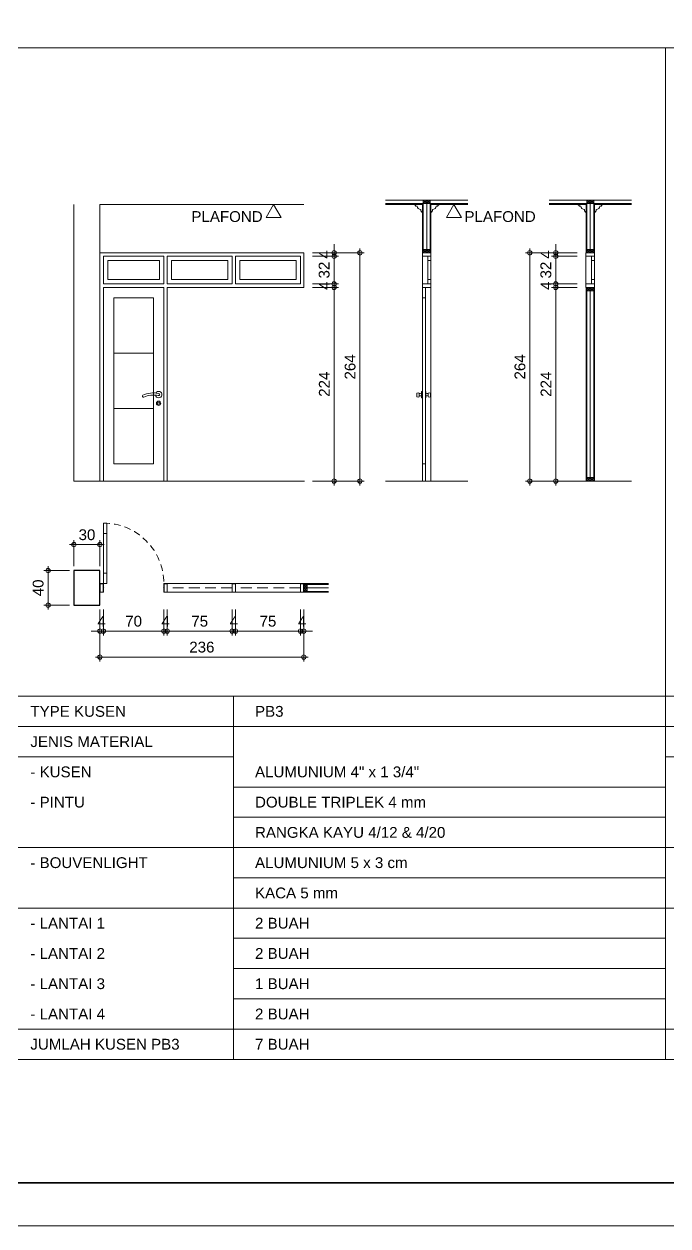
# Model space of a CAD drawing. Header units: millimetres. Extents: x -11 to 1625, y -267 to 180.
# Drawn here: x 1033.55 to 1048.45, y -157 to -129.2 of the extents above; entities that cross this region are included whole.
import ezdxf
from ezdxf.enums import TextEntityAlignment as Align

# ---------------------------------------------------------------- set-up
doc = ezdxf.new("R2010")
doc.units = ezdxf.units.MM
doc.linetypes.add('HIDDEN', pattern=[0.375, 0.25, -0.125])
for name, color, linetype, lineweight in [('ars', 11, 'Continuous', 5), ('GRS KOP', 1, 'Continuous', 35), ('KOLOM', 1, 'Continuous', 30), ('kop', 7, 'Continuous', 20), ('kus', 63, 'Continuous', 15), ('lan', 7, 'Continuous', 15), ('not', 7, 'Continuous', 20), ('PARTISI', 190, 'Continuous', 9), ('pla', 213, 'Continuous', 15), ('tem', 5, 'Continuous', 20), ('u', 6, 'Continuous', 20)]:
    doc.layers.add(name, color=color, linetype=linetype, lineweight=lineweight)
doc.styles.add('BARU', font='complex.shx')
doc.styles.add('S', font='SIMPLEX', dxfattribs={"width": 1.1})
doc.styles.get("Standard").update_dxf_attribs({"font": 'ARIALUNI.TTF'})
doc.dimstyles.new('SK 50', dxfattribs={"dimtxt": 0.25, "dimasz": 0.1, "dimexe": 0, "dimexo": 0, "dimgap": 0.1, "dimtad": 1, "dimdec": 0, "dimlfac": 50, "dimzin": 12, "dimdsep": 46, "dimtxsty": 'Standard', "dimblk": 'BULAT', "dimcen": 0.1, "dimclrd": 256, "dimclre": 256, "dimclrt": 256, "dimadec": 0, "dimazin": 3, "dimtfac": 1, "dimtdec": 0, "dimtofl": 0, "dimtmove": 0, "dimatfit": 3, "dimldrblk": 'BULAT', "dimfxl": 0, "dimtolj": 1, "dimtzin": 0, "dimlwd": -1, "dimlwe": -1, "dimarcsym": 0})

# ---------------------------------------------------------------- blocks, each defined once
blk = doc.blocks.new('kop')
at = {"layer": 'GRS KOP'}
blk.add_lwpolyline([(1, 54), (83, 54), (83, 1), (1, 1)], close=True, dxfattribs=at)
at = {"layer": 'kop', "color": 7}
blk.add_line((0, 0), (84, 0), dxfattribs=at)
at = {"layer": 'kop', "style": 'BARU', "flags": 4}
for p, height in [((73.8, 5.4), 0.35), ((80.303, 5.382), 0.25), ((73.8, 4.9), 0.35), ((80.303, 4.882), 0.25), ((73.8, 4.4), 0.35), ((80.303, 4.382), 0.25)]:
    blk.add_attdef('-', p, '', height=height, dxfattribs=at)
at = {"layer": 'kop', "flags": 4}
for tag, p in [('AR-00', (78.057, 2.648)), ('00', (81.238, 2.647))]:
    blk.add_attdef(tag, text='', height=0.35, dxfattribs=at).set_placement(p, align=Align.MIDDLE)
blk = doc.blocks.new('K1')
at = {"layer": 'KOLOM'}
blk.add_lwpolyline([(0.2, 0.15), (-0.2, 0.15), (-0.2, -0.15), (0.2, -0.15), (0.2, 0.15)], dxfattribs=at)
blk = doc.blocks.new('P 70')
at = {"linetype": 'HIDDEN', "ltscale": 0.3}
blk.add_lwpolyline([(-0.74, 0.1, -0.414214), (-0.04, 0.8, -1.303225)], format="xyb", dxfattribs=at)
for points in [[(-0.04, 0.8), (-0.08, 0.8), (-0.08, 0.68), (-0.04, 0.68)], [(-0.04, 0.68), (-0.08, 0.68), (-0.08, 0.22), (-0.04, 0.22)], [(-0.04, 0.1), (-0.08, 0.1), (-0.08, 0.22), (-0.04, 0.22)], [(-0.735, 0.06), (-0.74, 0.06), (-0.74, 0.061), (-0.74, 0.1), (-0.78, 0.1), (-0.78, 0), (-0.74, 0), (-0.74, 0.056), (-0.735, 0.058)], [(-0.742, 0.002), (-0.778, 0.002), (-0.778, 0.098), (-0.742, 0.098)], [(-0.045, 0.06), (-0.04, 0.06), (-0.04, 0.061), (-0.04, 0.1), (0, 0.1), (0, 0), (-0.04, 0), (-0.04, 0.056), (-0.045, 0.058)], [(-0.038, 0.002), (-0.002, 0.002), (-0.002, 0.098), (-0.038, 0.098)]]:
    blk.add_lwpolyline(points, close=True)
blk = doc.blocks.new('PEILA')
blk.add_lwpolyline([(-0.188, -0.325), (0.188, -0.325), (0, 0)], close=True)
at = {"style": 'S', "width": 1.1, "flags": 4}
blk.add_attdef('CAT', (0.265, -0.289), '', height=0.2, dxfattribs=at)
blk = doc.blocks.new('BULAT')
for p, q in [((-1, 0), (1, 0)), ((0, -1), (0, 1))]:
    blk.add_line(p, q)
blk.add_circle((0, 0), 0.5)
blk = doc.blocks.new('*D1986')
at = {"layer": 'Defpoints', "color": 0, "ltscale": 0.15}
for p in [(1040.225, -135.288), (1040.225, -139.768), (1040.725, -139.768)]:
    blk.add_point(p, dxfattribs=at)
at = {"layer": 'u', "ltscale": 0.15}
for p, q in [((1040.225, -135.288), (1040.725, -135.288)), ((1040.725, -135.388), (1040.725, -139.668)), ((1040.225, -139.768), (1040.725, -139.768))]:
    blk.add_line(p, q, dxfattribs=at)
at = {"layer": 'u', "ltscale": 0.15, "xscale": 0.1, "yscale": 0.1, "zscale": 0.1}
for p, rotation in [((1040.725, -135.288), 90), ((1040.725, -139.768), 270)]:
    blk.add_blockref('BULAT', p, dxfattribs=dict(at, rotation=rotation))
at = {"layer": 'u', "ltscale": 0.15, "insert": (1040.499, -137.528), "char_height": 0.25, "attachment_point": 5, "rotation": 90}
blk.add_mtext('\\A1;224', dxfattribs=at)
blk = doc.blocks.new('*D1987')
at = {"layer": 'Defpoints', "color": 0, "ltscale": 0.15}
for p in [(1040.225, -134.568), (1040.225, -135.208), (1040.725, -135.208)]:
    blk.add_point(p, dxfattribs=at)
at = {"layer": 'u', "ltscale": 0.15}
for p, q in [((1040.225, -134.568), (1040.725, -134.568)), ((1040.725, -134.668), (1040.725, -135.108)), ((1040.225, -135.208), (1040.725, -135.208))]:
    blk.add_line(p, q, dxfattribs=at)
at = {"layer": 'u', "ltscale": 0.15, "xscale": 0.1, "yscale": 0.1, "zscale": 0.1}
for p, rotation in [((1040.725, -134.568), 90), ((1040.725, -135.208), 270)]:
    blk.add_blockref('BULAT', p, dxfattribs=dict(at, rotation=rotation))
at = {"layer": 'u', "ltscale": 0.15, "insert": (1040.497, -134.888), "char_height": 0.25, "attachment_point": 5, "rotation": 90}
blk.add_mtext('\\A1;32', dxfattribs=at)
blk = doc.blocks.new('*D1988')
at = {"layer": 'Defpoints', "color": 0, "ltscale": 0.15}
for p in [(1040.225, -134.488), (1040.225, -134.568), (1040.725, -134.568)]:
    blk.add_point(p, dxfattribs=at)
at = {"layer": 'u', "ltscale": 0.15}
for p, q in [((1040.725, -134.388), (1040.725, -134.288)), ((1040.225, -134.488), (1040.725, -134.488)), ((1040.225, -134.568), (1040.725, -134.568)), ((1040.725, -134.668), (1040.725, -134.768))]:
    blk.add_line(p, q, dxfattribs=at)
at = {"layer": 'u', "ltscale": 0.15, "xscale": 0.1, "yscale": 0.1, "zscale": 0.1}
for p, rotation in [((1040.725, -134.488), 270), ((1040.725, -134.568), 90)]:
    blk.add_blockref('BULAT', p, dxfattribs=dict(at, rotation=rotation))
at = {"layer": 'u', "ltscale": 0.15, "insert": (1040.5, -134.528), "char_height": 0.25, "attachment_point": 5, "rotation": 90}
blk.add_mtext('\\A1;4', dxfattribs=at)
blk = doc.blocks.new('*D1989')
at = {"layer": 'Defpoints', "color": 0, "ltscale": 0.15}
for p in [(1040.825, -134.488), (1040.825, -139.768), (1041.325, -139.768)]:
    blk.add_point(p, dxfattribs=at)
at = {"layer": 'u', "ltscale": 0.15}
for p, q in [((1040.825, -134.488), (1041.325, -134.488)), ((1041.325, -134.588), (1041.325, -139.668)), ((1040.825, -139.768), (1041.325, -139.768))]:
    blk.add_line(p, q, dxfattribs=at)
at = {"layer": 'u', "ltscale": 0.15, "xscale": 0.1, "yscale": 0.1, "zscale": 0.1}
for p, rotation in [((1041.325, -134.488), 90), ((1041.325, -139.768), 270)]:
    blk.add_blockref('BULAT', p, dxfattribs=dict(at, rotation=rotation))
at = {"layer": 'u', "ltscale": 0.15, "insert": (1041.097, -137.128), "char_height": 0.25, "attachment_point": 5, "rotation": 90}
blk.add_mtext('\\A1;264', dxfattribs=at)
blk = doc.blocks.new('*D1990')
at = {"layer": 'Defpoints', "color": 0, "ltscale": 0.15}
for p in [(1040.225, -135.208), (1040.225, -135.288), (1040.725, -135.288)]:
    blk.add_point(p, dxfattribs=at)
at = {"layer": 'u', "ltscale": 0.15}
for p, q in [((1040.725, -135.108), (1040.725, -135.008)), ((1040.225, -135.208), (1040.725, -135.208)), ((1040.225, -135.288), (1040.725, -135.288)), ((1040.725, -135.388), (1040.725, -135.488))]:
    blk.add_line(p, q, dxfattribs=at)
at = {"layer": 'u', "ltscale": 0.15, "xscale": 0.1, "yscale": 0.1, "zscale": 0.1}
for p, rotation in [((1040.725, -135.208), 270), ((1040.725, -135.288), 90)]:
    blk.add_blockref('BULAT', p, dxfattribs=dict(at, rotation=rotation))
at = {"layer": 'u', "ltscale": 0.15, "insert": (1040.5, -135.248), "char_height": 0.25, "attachment_point": 5, "rotation": 90}
blk.add_mtext('\\A1;4', dxfattribs=at)
blk = doc.blocks.new('*D1991')
at = {"layer": 'Defpoints', "color": 0, "ltscale": 0.15}
for p in [(1046.356, -135.288), (1045.856, -139.768), (1046.356, -139.768)]:
    blk.add_point(p, dxfattribs=at)
at = {"layer": 'u', "ltscale": 0.15}
for p, q in [((1046.356, -135.288), (1045.856, -135.288)), ((1045.856, -135.388), (1045.856, -139.668)), ((1046.356, -139.768), (1045.856, -139.768))]:
    blk.add_line(p, q, dxfattribs=at)
at = {"layer": 'u', "ltscale": 0.15, "xscale": 0.1, "yscale": 0.1, "zscale": 0.1}
for p, rotation in [((1045.856, -135.288), 90), ((1045.856, -139.768), 270)]:
    blk.add_blockref('BULAT', p, dxfattribs=dict(at, rotation=rotation))
at = {"layer": 'u', "ltscale": 0.15, "insert": (1045.631, -137.528), "char_height": 0.25, "attachment_point": 5, "rotation": 90}
blk.add_mtext('\\A1;224', dxfattribs=at)
blk = doc.blocks.new('*D1992')
at = {"layer": 'Defpoints', "color": 0, "ltscale": 0.15}
for p in [(1046.356, -134.568), (1045.856, -135.208), (1046.356, -135.208)]:
    blk.add_point(p, dxfattribs=at)
at = {"layer": 'u', "ltscale": 0.15}
for p, q in [((1046.356, -134.568), (1045.856, -134.568)), ((1045.856, -134.668), (1045.856, -135.108)), ((1046.356, -135.208), (1045.856, -135.208))]:
    blk.add_line(p, q, dxfattribs=at)
at = {"layer": 'u', "ltscale": 0.15, "xscale": 0.1, "yscale": 0.1, "zscale": 0.1}
for p, rotation in [((1045.856, -134.568), 90), ((1045.856, -135.208), 270)]:
    blk.add_blockref('BULAT', p, dxfattribs=dict(at, rotation=rotation))
at = {"layer": 'u', "ltscale": 0.15, "insert": (1045.629, -134.888), "char_height": 0.25, "attachment_point": 5, "rotation": 90}
blk.add_mtext('\\A1;32', dxfattribs=at)
blk = doc.blocks.new('*D1993')
at = {"layer": 'Defpoints', "color": 0, "ltscale": 0.15}
for p in [(1045.856, -134.568), (1046.356, -134.488), (1046.356, -134.568)]:
    blk.add_point(p, dxfattribs=at)
at = {"layer": 'u', "ltscale": 0.15}
for p, q in [((1045.856, -134.388), (1045.856, -134.288)), ((1046.356, -134.488), (1045.856, -134.488)), ((1046.356, -134.568), (1045.856, -134.568)), ((1045.856, -134.668), (1045.856, -134.768))]:
    blk.add_line(p, q, dxfattribs=at)
at = {"layer": 'u', "ltscale": 0.15, "xscale": 0.1, "yscale": 0.1, "zscale": 0.1}
for p, rotation in [((1045.856, -134.488), 270), ((1045.856, -134.568), 90)]:
    blk.add_blockref('BULAT', p, dxfattribs=dict(at, rotation=rotation))
at = {"layer": 'u', "ltscale": 0.15, "insert": (1045.631, -134.528), "char_height": 0.25, "attachment_point": 5, "rotation": 90}
blk.add_mtext('\\A1;4', dxfattribs=at)
blk = doc.blocks.new('*D1994')
at = {"layer": 'Defpoints', "color": 0, "ltscale": 0.15}
for p in [(1045.756, -134.488), (1045.256, -139.768), (1045.756, -139.768)]:
    blk.add_point(p, dxfattribs=at)
at = {"layer": 'u', "ltscale": 0.15}
for p, q in [((1045.756, -134.488), (1045.256, -134.488)), ((1045.256, -134.588), (1045.256, -139.668)), ((1045.756, -139.768), (1045.256, -139.768))]:
    blk.add_line(p, q, dxfattribs=at)
at = {"layer": 'u', "ltscale": 0.15, "xscale": 0.1, "yscale": 0.1, "zscale": 0.1}
for p, rotation in [((1045.256, -134.488), 90), ((1045.256, -139.768), 270)]:
    blk.add_blockref('BULAT', p, dxfattribs=dict(at, rotation=rotation))
at = {"layer": 'u', "ltscale": 0.15, "insert": (1045.029, -137.128), "char_height": 0.25, "attachment_point": 5, "rotation": 90}
blk.add_mtext('\\A1;264', dxfattribs=at)
blk = doc.blocks.new('*D1995')
at = {"layer": 'Defpoints', "color": 0, "ltscale": 0.15}
for p in [(1045.856, -135.288), (1046.356, -135.208), (1046.356, -135.288)]:
    blk.add_point(p, dxfattribs=at)
at = {"layer": 'u', "ltscale": 0.15}
for p, q in [((1045.856, -135.108), (1045.856, -135.008)), ((1046.356, -135.208), (1045.856, -135.208)), ((1046.356, -135.288), (1045.856, -135.288)), ((1045.856, -135.388), (1045.856, -135.488))]:
    blk.add_line(p, q, dxfattribs=at)
at = {"layer": 'u', "ltscale": 0.15, "xscale": 0.1, "yscale": 0.1, "zscale": 0.1}
for p, rotation in [((1045.856, -135.208), 270), ((1045.856, -135.288), 90)]:
    blk.add_blockref('BULAT', p, dxfattribs=dict(at, rotation=rotation))
at = {"layer": 'u', "ltscale": 0.15, "insert": (1045.631, -135.248), "char_height": 0.25, "attachment_point": 5, "rotation": 90}
blk.add_mtext('\\A1;4', dxfattribs=at)
blk = doc.blocks.new('*D2019')
at = {"layer": 'Defpoints', "color": 0, "ltscale": 0.15}
for p in [(1034.105, -141.839), (1034.605, -141.839), (1034.605, -142.639)]:
    blk.add_point(p, dxfattribs=at)
at = {"layer": 'u', "ltscale": 0.15}
for p, q in [((1034.605, -141.839), (1034.105, -141.839)), ((1034.105, -142.539), (1034.105, -141.939)), ((1034.605, -142.639), (1034.105, -142.639))]:
    blk.add_line(p, q, dxfattribs=at)
at = {"layer": 'u', "ltscale": 0.15, "xscale": 0.1, "yscale": 0.1, "zscale": 0.1}
for p, rotation in [((1034.105, -141.839), 90), ((1034.105, -142.639), 270)]:
    blk.add_blockref('BULAT', p, dxfattribs=dict(at, rotation=rotation))
at = {"layer": 'u', "ltscale": 0.15, "insert": (1033.877, -142.239), "char_height": 0.25, "attachment_point": 5, "rotation": 90}
blk.add_mtext('\\A1;40', dxfattribs=at)
blk = doc.blocks.new('*D2020')
at = {"layer": 'Defpoints', "color": 0, "ltscale": 0.15}
for p in [(1034.705, -141.239), (1034.705, -141.739), (1035.305, -141.739)]:
    blk.add_point(p, dxfattribs=at)
at = {"layer": 'u', "ltscale": 0.15}
for p, q in [((1034.705, -141.739), (1034.705, -141.239)), ((1035.205, -141.239), (1034.805, -141.239)), ((1035.305, -141.739), (1035.305, -141.239))]:
    blk.add_line(p, q, dxfattribs=at)
at = {"layer": 'u', "ltscale": 0.15, "xscale": 0.1, "yscale": 0.1, "zscale": 0.1, "rotation": 180}
blk.add_blockref('BULAT', (1034.705, -141.239), dxfattribs=at)
at = {"layer": 'u', "ltscale": 0.15, "xscale": 0.1, "yscale": 0.1, "zscale": 0.1}
blk.add_blockref('BULAT', (1035.305, -141.239), dxfattribs=at)
at = {"layer": 'u', "ltscale": 0.15, "insert": (1035.005, -141.011), "char_height": 0.25, "attachment_point": 5}
blk.add_mtext('\\A1;30', dxfattribs=at)
blk = doc.blocks.new('*D2021')
at = {"layer": 'Defpoints', "color": 0, "ltscale": 0.15}
for p in [(1035.385, -142.739), (1036.785, -142.739), (1036.785, -143.239)]:
    blk.add_point(p, dxfattribs=at)
at = {"layer": 'u', "ltscale": 0.15}
for p, q in [((1035.385, -142.739), (1035.385, -143.239)), ((1036.785, -142.739), (1036.785, -143.239)), ((1035.485, -143.239), (1036.685, -143.239))]:
    blk.add_line(p, q, dxfattribs=at)
at = {"layer": 'u', "ltscale": 0.15, "xscale": 0.1, "yscale": 0.1, "zscale": 0.1, "rotation": 180}
blk.add_blockref('BULAT', (1035.385, -143.239), dxfattribs=at)
at = {"layer": 'u', "ltscale": 0.15, "xscale": 0.1, "yscale": 0.1, "zscale": 0.1}
blk.add_blockref('BULAT', (1036.785, -143.239), dxfattribs=at)
at = {"layer": 'u', "ltscale": 0.15, "insert": (1036.085, -143.011), "char_height": 0.25, "attachment_point": 5}
blk.add_mtext('\\A1;70', dxfattribs=at)
blk = doc.blocks.new('*D2022')
at = {"layer": 'Defpoints', "color": 0, "ltscale": 0.15}
for p in [(1035.305, -142.739), (1035.385, -142.739), (1035.385, -143.239)]:
    blk.add_point(p, dxfattribs=at)
at = {"layer": 'u', "ltscale": 0.15}
for p, q in [((1035.305, -142.739), (1035.305, -143.239)), ((1035.385, -142.739), (1035.385, -143.239)), ((1035.205, -143.239), (1035.105, -143.239)), ((1035.485, -143.239), (1035.585, -143.239))]:
    blk.add_line(p, q, dxfattribs=at)
at = {"layer": 'u', "ltscale": 0.15, "xscale": 0.1, "yscale": 0.1, "zscale": 0.1}
blk.add_blockref('BULAT', (1035.305, -143.239), dxfattribs=at)
at = {"layer": 'u', "ltscale": 0.15, "xscale": 0.1, "yscale": 0.1, "zscale": 0.1, "rotation": 180}
blk.add_blockref('BULAT', (1035.385, -143.239), dxfattribs=at)
at = {"layer": 'u', "ltscale": 0.15, "insert": (1035.345, -143.014), "char_height": 0.25, "attachment_point": 5}
blk.add_mtext('\\A1;4', dxfattribs=at)
blk = doc.blocks.new('*D2023')
at = {"layer": 'Defpoints', "color": 0, "ltscale": 0.15}
for p in [(1036.785, -142.739), (1036.865, -142.739), (1036.865, -143.239)]:
    blk.add_point(p, dxfattribs=at)
at = {"layer": 'u', "ltscale": 0.15}
for p, q in [((1036.785, -142.739), (1036.785, -143.239)), ((1036.865, -142.739), (1036.865, -143.239)), ((1036.685, -143.239), (1036.585, -143.239)), ((1036.965, -143.239), (1037.065, -143.239))]:
    blk.add_line(p, q, dxfattribs=at)
at = {"layer": 'u', "ltscale": 0.15, "xscale": 0.1, "yscale": 0.1, "zscale": 0.1}
blk.add_blockref('BULAT', (1036.785, -143.239), dxfattribs=at)
at = {"layer": 'u', "ltscale": 0.15, "xscale": 0.1, "yscale": 0.1, "zscale": 0.1, "rotation": 180}
blk.add_blockref('BULAT', (1036.865, -143.239), dxfattribs=at)
at = {"layer": 'u', "ltscale": 0.15, "insert": (1036.825, -143.014), "char_height": 0.25, "attachment_point": 5}
blk.add_mtext('\\A1;4', dxfattribs=at)
blk = doc.blocks.new('*D2024')
at = {"layer": 'Defpoints', "color": 0, "ltscale": 0.15}
for p in [(1036.865, -142.739), (1038.365, -142.739), (1038.365, -143.239)]:
    blk.add_point(p, dxfattribs=at)
at = {"layer": 'u', "ltscale": 0.15}
for p, q in [((1036.865, -142.739), (1036.865, -143.239)), ((1038.365, -142.739), (1038.365, -143.239)), ((1036.965, -143.239), (1038.265, -143.239))]:
    blk.add_line(p, q, dxfattribs=at)
at = {"layer": 'u', "ltscale": 0.15, "xscale": 0.1, "yscale": 0.1, "zscale": 0.1, "rotation": 180}
blk.add_blockref('BULAT', (1036.865, -143.239), dxfattribs=at)
at = {"layer": 'u', "ltscale": 0.15, "xscale": 0.1, "yscale": 0.1, "zscale": 0.1}
blk.add_blockref('BULAT', (1038.365, -143.239), dxfattribs=at)
at = {"layer": 'u', "ltscale": 0.15, "insert": (1037.615, -143.012), "char_height": 0.25, "attachment_point": 5}
blk.add_mtext('\\A1;75', dxfattribs=at)
blk = doc.blocks.new('*D2025')
at = {"layer": 'Defpoints', "color": 0, "ltscale": 0.15}
for p in [(1038.365, -142.739), (1038.445, -142.739), (1038.445, -143.239)]:
    blk.add_point(p, dxfattribs=at)
at = {"layer": 'u', "ltscale": 0.15}
for p, q in [((1038.365, -142.739), (1038.365, -143.239)), ((1038.445, -142.739), (1038.445, -143.239)), ((1038.265, -143.239), (1038.165, -143.239)), ((1038.545, -143.239), (1038.645, -143.239))]:
    blk.add_line(p, q, dxfattribs=at)
at = {"layer": 'u', "ltscale": 0.15, "xscale": 0.1, "yscale": 0.1, "zscale": 0.1}
blk.add_blockref('BULAT', (1038.365, -143.239), dxfattribs=at)
at = {"layer": 'u', "ltscale": 0.15, "xscale": 0.1, "yscale": 0.1, "zscale": 0.1, "rotation": 180}
blk.add_blockref('BULAT', (1038.445, -143.239), dxfattribs=at)
at = {"layer": 'u', "ltscale": 0.15, "insert": (1038.405, -143.014), "char_height": 0.25, "attachment_point": 5}
blk.add_mtext('\\A1;4', dxfattribs=at)
blk = doc.blocks.new('*D2026')
at = {"layer": 'Defpoints', "color": 0, "ltscale": 0.15}
for p in [(1038.445, -142.739), (1039.945, -142.739), (1039.945, -143.239)]:
    blk.add_point(p, dxfattribs=at)
at = {"layer": 'u', "ltscale": 0.15}
for p, q in [((1038.445, -142.739), (1038.445, -143.239)), ((1039.945, -142.739), (1039.945, -143.239)), ((1038.545, -143.239), (1039.845, -143.239))]:
    blk.add_line(p, q, dxfattribs=at)
at = {"layer": 'u', "ltscale": 0.15, "xscale": 0.1, "yscale": 0.1, "zscale": 0.1, "rotation": 180}
blk.add_blockref('BULAT', (1038.445, -143.239), dxfattribs=at)
at = {"layer": 'u', "ltscale": 0.15, "xscale": 0.1, "yscale": 0.1, "zscale": 0.1}
blk.add_blockref('BULAT', (1039.945, -143.239), dxfattribs=at)
at = {"layer": 'u', "ltscale": 0.15, "insert": (1039.195, -143.012), "char_height": 0.25, "attachment_point": 5}
blk.add_mtext('\\A1;75', dxfattribs=at)
blk = doc.blocks.new('*D2027')
at = {"layer": 'Defpoints', "color": 0, "ltscale": 0.15}
for p in [(1035.305, -143.339), (1040.025, -143.339), (1040.025, -143.839)]:
    blk.add_point(p, dxfattribs=at)
at = {"layer": 'u', "ltscale": 0.15}
for p, q in [((1035.305, -143.339), (1035.305, -143.839)), ((1040.025, -143.339), (1040.025, -143.839)), ((1035.405, -143.839), (1039.925, -143.839))]:
    blk.add_line(p, q, dxfattribs=at)
at = {"layer": 'u', "ltscale": 0.15, "xscale": 0.1, "yscale": 0.1, "zscale": 0.1, "rotation": 180}
blk.add_blockref('BULAT', (1035.305, -143.839), dxfattribs=at)
at = {"layer": 'u', "ltscale": 0.15, "xscale": 0.1, "yscale": 0.1, "zscale": 0.1}
blk.add_blockref('BULAT', (1040.025, -143.839), dxfattribs=at)
at = {"layer": 'u', "ltscale": 0.15, "insert": (1037.665, -143.611), "char_height": 0.25, "attachment_point": 5}
blk.add_mtext('\\A1;236', dxfattribs=at)
blk = doc.blocks.new('*D2028')
at = {"layer": 'Defpoints', "color": 0, "ltscale": 0.15}
for p in [(1039.945, -142.739), (1040.025, -142.739), (1040.025, -143.239)]:
    blk.add_point(p, dxfattribs=at)
at = {"layer": 'u', "ltscale": 0.15}
for p, q in [((1039.945, -142.739), (1039.945, -143.239)), ((1040.025, -142.739), (1040.025, -143.239)), ((1039.845, -143.239), (1039.745, -143.239)), ((1040.125, -143.239), (1040.225, -143.239))]:
    blk.add_line(p, q, dxfattribs=at)
at = {"layer": 'u', "ltscale": 0.15, "xscale": 0.1, "yscale": 0.1, "zscale": 0.1}
blk.add_blockref('BULAT', (1039.945, -143.239), dxfattribs=at)
at = {"layer": 'u', "ltscale": 0.15, "xscale": 0.1, "yscale": 0.1, "zscale": 0.1, "rotation": 180}
blk.add_blockref('BULAT', (1040.025, -143.239), dxfattribs=at)
at = {"layer": 'u', "ltscale": 0.15, "insert": (1039.985, -143.014), "char_height": 0.25, "attachment_point": 5}
blk.add_mtext('\\A1;4', dxfattribs=at)

msp = doc.modelspace()

# ---------------------------------------------------------------- linework, layer by layer
at = {"layer": 'ars'}
for p, q in [((1041.9153493, -133.3678056), (1042.7709471, -133.3678056)), ((1042.7709471, -134.4878056), (1042.7709471, -133.3678056)), ((1042.7889471, -133.3478056), (1042.8689471, -133.2678056)), ((1042.7889471, -133.2678056), (1042.8689471, -133.3478056)), ((1042.8689471, -133.2678056), (1042.9489471, -133.3478056)), ((1042.8689471, -133.3478056), (1042.9489471, -133.2678056)), ((1042.9669471, -134.4878056), (1042.9669471, -133.3678056)), ((1043.8225449, -133.3678056), (1042.9669471, -133.3678056)), ((1045.7028997, -133.3678056), (1046.5584976, -133.3678056)), ((1046.5584976, -134.4878056), (1046.5584976, -133.3678056)), ((1046.5764976, -133.3478056), (1046.6564976, -133.2678056)), ((1046.5764976, -133.2678056), (1046.6564976, -133.3478056)), ((1046.6564976, -133.2678056), (1046.7364976, -133.3478056)), ((1046.6564976, -133.3478056), (1046.7364976, -133.2678056)), ((1046.7544976, -134.4878056), (1046.7544976, -133.3678056)), ((1047.6100954, -133.3678056), (1046.7544976, -133.3678056)), ((1042.7889471, -134.4878056), (1042.8689471, -134.4078056)), ((1042.7889471, -134.4078056), (1042.8689471, -134.4878056)), ((1042.8689471, -134.4078056), (1042.9489471, -134.4878056)), ((1042.8689471, -134.4878056), (1042.9489471, -134.4078056)), ((1046.5764976, -134.4878056), (1046.6564976, -134.4078056)), ((1046.5764976, -134.4078056), (1046.6564976, -134.4878056)), ((1046.6564976, -134.4078056), (1046.7364976, -134.4878056)), ((1046.6564976, -134.4878056), (1046.7364976, -134.4078056)), ((1046.5584976, -139.7678056), (1046.5584976, -135.2878056)), ((1046.5764976, -135.3678056), (1046.6564976, -135.2878056)), ((1046.5764976, -135.2878056), (1046.6564976, -135.3678056)), ((1046.6564976, -135.2878056), (1046.7364976, -135.3678056)), ((1046.6564976, -135.3678056), (1046.7364976, -135.2878056)), ((1046.7544976, -139.7678056), (1046.7544976, -135.2878056)), ((1046.5764976, -139.6878056), (1046.6564976, -139.7678056)), ((1046.5764976, -139.7678056), (1046.6564976, -139.6878056)), ((1046.6564976, -139.7678056), (1046.7364976, -139.6878056)), ((1046.6564976, -139.6878056), (1046.7364976, -139.7678056)), ((1040.5948954, -142.1412283), (1040.0248954, -142.1412283)), ((1040.0248954, -142.1592283), (1040.1048954, -142.2392283)), ((1040.1048954, -142.1592283), (1040.0248954, -142.2392283)), ((1040.1048954, -142.2392283), (1040.0248954, -142.3192283)), ((1040.0248954, -142.2392283), (1040.1048954, -142.3192283)), ((1040.5948954, -142.3372283), (1040.0248954, -142.3372283))]:
    msp.add_line(p, q, dxfattribs=at)
for points in [[(1042.6433305, -137.7382794), (1042.6433305, -137.821843)], [(1042.6933305, -137.7382794), (1042.6933305, -137.821843)], [(1042.7002195, -137.7443331), (1042.6933305, -137.7443331)], [(1042.7002195, -137.791278), (1042.6933305, -137.791278)], [(1042.8976747, -137.7443331), (1042.9045637, -137.7443331)], [(1042.8976747, -137.791278), (1042.9045637, -137.791278)], [(1042.9045637, -137.7382794), (1042.9045637, -137.821843)], [(1042.9545637, -137.7382794), (1042.9545637, -137.821843)]]:
    msp.add_lwpolyline(points, dxfattribs=at)
for points in [[(1042.7589471, -137.6928056), (1042.7474435, -137.6928056), (1042.7474435, -137.8428056), (1042.7589471, -137.8428056)], [(1042.8389471, -137.6928056), (1042.8504507, -137.6928056), (1042.8504507, -137.8428056), (1042.8389471, -137.8428056)]]:
    msp.add_lwpolyline(points, close=True, dxfattribs=at)
for radius in [0.05, 0.025]:
    msp.add_circle((1036.6648954, -137.9678056), radius, dxfattribs=at)
for centre, radius, start, end in [((1036.3169784, -137.8029165), 0.0266789, 136.51723334, 275.64752154), ((1036.5398954, -138.2794872), 0.5510465, 76.88883355, 116.08237744), ((1036.5431632, -138.2906738), 0.5125345, 77.52780495, 115.86066295), ((1036.6648954, -137.7678056), 0.075, 189.64596199, 151.17059199), ((1036.6648954, -137.7678056), 0.025, 243.78816417, 90), ((1042.6683305, -137.7682638), 0.0390393, 50.17975461, 129.82024539), ((1042.6683305, -137.7918586), 0.0390393, 230.17975461, 309.82024539), ((1042.6978033, -137.5950464), 0.1493062, 269.07273269, 289.4189203), ((1042.6978033, -137.9405647), 0.1493062, 70.5810797, 90.92726731), ((1042.9000909, -137.5950464), 0.1493062, 250.5810797, 270.92726731), ((1042.9000909, -137.9405647), 0.1493062, 89.07273269, 109.4189203), ((1042.9295637, -137.7682638), 0.0390393, 50.17975461, 129.82024539), ((1042.9295637, -137.7918586), 0.0390393, 230.17975461, 309.82024539)]:
    msp.add_arc(centre, radius, start, end, dxfattribs=at)
at = {"layer": 'kus'}
for p, q in [((1040.0248954, -134.4878056), (1035.3048954, -134.4878056)), ((1036.8648954, -135.2078056), (1036.8648954, -134.5678056)), ((1038.3648954, -134.5678056), (1036.8648954, -134.5678056)), ((1038.3648954, -135.2078056), (1038.3648954, -134.5678056)), ((1038.4448954, -135.2078056), (1038.4448954, -134.5678056)), ((1039.9448954, -134.5678056), (1038.4448954, -134.5678056)), ((1039.9448954, -135.2078056), (1039.9448954, -134.5678056)), ((1040.0248954, -135.2878056), (1040.0248954, -134.4878056)), ((1042.9689471, -134.4878056), (1042.7689471, -134.4878056)), ((1042.7689471, -134.4878056), (1042.7689471, -139.7678056)), ((1042.9689471, -134.5678056), (1042.7689471, -134.5678056)), ((1042.8989471, -134.5678056), (1042.8989471, -135.2078056)), ((1042.9689471, -134.4878056), (1042.9689471, -139.7678056)), ((1046.7564976, -134.4878056), (1046.5564976, -134.4878056)), ((1046.5564976, -134.4878056), (1046.5564976, -135.2878056)), ((1046.7564976, -134.5678056), (1046.5564976, -134.5678056)), ((1046.6864976, -134.5678056), (1046.6864976, -135.2078056)), ((1046.7564976, -134.4878056), (1046.7564976, -135.2878056)), ((1042.8989471, -134.6678056), (1042.9689471, -134.6678056)), ((1046.6864976, -134.6678056), (1046.7564976, -134.6678056)), ((1042.8989471, -135.1078056), (1042.9689471, -135.1078056)), ((1046.6864976, -135.1078056), (1046.7564976, -135.1078056)), ((1035.3848954, -139.7678056), (1035.3848954, -135.2878056)), ((1036.7848954, -135.2878056), (1035.3848954, -135.2878056)), ((1036.7848954, -139.7678056), (1036.7848954, -135.2878056)), ((1038.3648954, -135.2078056), (1036.8648954, -135.2078056)), ((1036.8648954, -139.7678056), (1036.8648954, -135.2878056)), ((1040.0248954, -135.2878056), (1036.8648954, -135.2878056)), ((1039.9448954, -135.2078056), (1038.4448954, -135.2078056)), ((1042.9689471, -135.2078056), (1042.7689471, -135.2078056)), ((1042.9689471, -135.2878056), (1042.7689471, -135.2878056)), ((1042.8389471, -135.2878056), (1042.8389471, -139.7678056)), ((1046.7564976, -135.2078056), (1046.5564976, -135.2078056)), ((1046.7564976, -135.2878056), (1046.5564976, -135.2878056)), ((1035.6248954, -139.3678056), (1035.6248954, -135.5278056)), ((1036.5448954, -135.5278056), (1035.6248954, -135.5278056)), ((1036.5448954, -139.3678056), (1036.5448954, -135.5278056)), ((1042.7689471, -135.5278056), (1042.8389471, -135.5278056)), ((1036.5448954, -136.8078056), (1035.6248954, -136.8078056)), ((1035.6248954, -138.0878056), (1036.5448954, -138.0878056)), ((1035.6248954, -139.3678056), (1036.5448954, -139.3678056)), ((1042.8389471, -139.3678056), (1042.7689471, -139.3678056)), ((1038.3648954, -142.1392283), (1036.8648954, -142.1392283)), ((1038.3648954, -142.3392284), (1036.8648954, -142.3392284)), ((1039.9448954, -142.1392283), (1038.4448954, -142.1392283)), ((1039.9448954, -142.3392284), (1038.4448954, -142.3392284))]:
    msp.add_line(p, q, dxfattribs=at)
at = {"layer": 'kus', "linetype": 'HIDDEN'}
for p, q in [((1038.3648954, -142.2392283), (1036.8648954, -142.2392283)), ((1039.9448954, -142.2392283), (1038.4448954, -142.2392283))]:
    msp.add_line(p, q, dxfattribs=at)
at = {"layer": 'kus'}
for points in [[(1036.7848954, -134.5678056), (1036.7848954, -135.2078056), (1035.3848954, -135.2078056), (1035.3848954, -134.5678056)], [(1036.6848954, -134.6678056), (1036.6848954, -135.1078056), (1035.4848954, -135.1078056), (1035.4848954, -134.6678056)], [(1038.2648954, -134.6678056), (1038.2648954, -135.1078056), (1036.9648954, -135.1078056), (1036.9648954, -134.6678056)], [(1039.8448954, -134.6678056), (1039.8448954, -135.1078056), (1038.5448954, -135.1078056), (1038.5448954, -134.6678056)], [(1038.3648954, -142.3392284), (1038.4448954, -142.3392284), (1038.4448954, -142.1392283), (1038.3648954, -142.1392283)], [(1038.3688954, -142.3352283), (1038.4408954, -142.3352283), (1038.4408954, -142.1432283), (1038.3688954, -142.1432283)], [(1039.9448954, -142.3392284), (1040.0248954, -142.3392284), (1040.0248954, -142.1392283), (1039.9448954, -142.1392283)], [(1039.9488954, -142.3352283), (1040.0208954, -142.3352283), (1040.0208954, -142.1432283), (1039.9488954, -142.1432283)]]:
    msp.add_lwpolyline(points, close=True, dxfattribs=at)
at = {"layer": 'lan'}
for p, q in [((1063.3957723, -129.7457819), (998.3957723, -129.7457819)), ((1048.3957723, -153.1457819), (1048.3957723, -129.7457819)), ((1035.3048954, -133.3678056), (1040.0248954, -133.3678056)), ((1034.7048954, -139.7678056), (1040.0416178, -139.7678056)), ((1041.9153493, -139.7678056), (1043.8225449, -139.7678056)), ((1045.7028997, -139.7678056), (1047.6100954, -139.7678056)), ((1063.3957723, -144.7457819), (998.3957723, -144.7457819)), ((1038.3957723, -153.1457819), (1038.3957723, -144.7457819)), ((1048.3957723, -145.4457819), (1033.3957723, -145.4457819)), ((1063.3957723, -145.4457819), (1048.3957723, -145.4457819)), ((1038.3957723, -146.1457819), (1033.3957723, -146.1457819)), ((1053.3957723, -146.1457819), (1048.3957723, -146.1457819)), ((1048.3957723, -146.8457819), (1038.3957723, -146.8457819)), ((1048.3957723, -147.5457819), (1038.3957723, -147.5457819)), ((1048.3957723, -148.2457819), (1033.3957723, -148.2457819)), ((1063.3957723, -148.2457819), (1048.3957723, -148.2457819)), ((1048.3957723, -148.9457819), (1038.3957723, -148.9457819)), ((1048.3957723, -149.6457819), (1033.3957723, -149.6457819)), ((1063.3957723, -149.6457819), (1048.3957723, -149.6457819)), ((1048.3957723, -150.3457819), (1038.3957723, -150.3457819)), ((1048.3957723, -151.0457819), (1038.3957723, -151.0457819)), ((1048.3957723, -151.7457819), (1038.3957723, -151.7457819)), ((1048.3957723, -152.4457819), (1033.3957723, -152.4457819)), ((1063.3957723, -152.4457819), (1048.3957723, -152.4457819)), ((1063.3957723, -153.1457819), (998.3957723, -153.1457819))]:
    msp.add_line(p, q, dxfattribs=at)
for points in [[(1042.6109471, -133.4078056), (1042.6109471, -133.3878056), (1042.5909471, -133.3878056), (1042.5909471, -133.3678056), (1042.7709471, -133.3678056), (1042.7709471, -133.5478056), (1042.7509471, -133.5478056), (1042.7509471, -133.5278056), (1042.7309471, -133.5278056), (1042.7309471, -133.4878056, -0.4142135624), (1042.6509471, -133.4078056)], [(1043.1269471, -133.4078056), (1043.1269471, -133.3878056), (1043.1469471, -133.3878056), (1043.1469471, -133.3678056), (1042.9669471, -133.3678056), (1042.9669471, -133.5478056), (1042.9869471, -133.5478056), (1042.9869471, -133.5278056), (1043.0069471, -133.5278056), (1043.0069471, -133.4878056, 0.4142135624), (1043.0869471, -133.4078056)], [(1046.3984976, -133.4078056), (1046.3984976, -133.3878056), (1046.3784976, -133.3878056), (1046.3784976, -133.3678056), (1046.5584976, -133.3678056), (1046.5584976, -133.5478056), (1046.5384976, -133.5478056), (1046.5384976, -133.5278056), (1046.5184976, -133.5278056), (1046.5184976, -133.4878056, -0.4142135624), (1046.4384976, -133.4078056)], [(1046.9144976, -133.4078056), (1046.9144976, -133.3878056), (1046.9344976, -133.3878056), (1046.9344976, -133.3678056), (1046.7544976, -133.3678056), (1046.7544976, -133.5478056), (1046.7744976, -133.5478056), (1046.7744976, -133.5278056), (1046.7944976, -133.5278056), (1046.7944976, -133.4878056, 0.4142135624), (1046.8744976, -133.4078056)]]:
    msp.add_lwpolyline(points, format="xyb", close=True, dxfattribs=at)
at = {"layer": 'PARTISI'}
for p, q in [((1042.7889471, -134.4878056), (1042.7889471, -133.2678056)), ((1042.7889471, -133.2678056), (1042.9489471, -133.2678056)), ((1042.7889471, -133.3478056), (1042.9489471, -133.3478056)), ((1042.8689471, -134.4878056), (1042.8689471, -133.2678056)), ((1042.9489471, -134.4878056), (1042.9489471, -133.2678056)), ((1046.5764976, -134.4878056), (1046.5764976, -133.2678056)), ((1046.5764976, -133.2678056), (1046.7364976, -133.2678056)), ((1046.5764976, -133.3478056), (1046.7364976, -133.3478056)), ((1046.6564976, -134.4878056), (1046.6564976, -133.2678056)), ((1046.7364976, -134.4878056), (1046.7364976, -133.2678056)), ((1042.7889471, -134.4078056), (1042.9489471, -134.4078056)), ((1046.5764976, -134.4078056), (1046.7364976, -134.4078056)), ((1046.5764976, -139.7678056), (1046.5764976, -135.2878056)), ((1046.5764976, -135.3678056), (1046.7364976, -135.3678056)), ((1046.6564976, -139.7678056), (1046.6564976, -135.2878056)), ((1046.7364976, -139.7678056), (1046.7364976, -135.2878056)), ((1046.5764976, -139.6878056), (1046.7364976, -139.6878056)), ((1040.5948954, -142.1592283), (1040.0248954, -142.1592283)), ((1040.0248954, -142.2392283), (1040.5948954, -142.2392283)), ((1040.5948954, -142.3192283), (1040.0248954, -142.3192283)), ((1040.1048954, -142.1592283), (1040.1048954, -142.3192283))]:
    msp.add_line(p, q, dxfattribs=at)
at = {"layer": 'pla'}
for p, q in [((1041.9153493, -133.2678056), (1042.7889471, -133.2678056)), ((1041.9153493, -133.3478056), (1042.7889471, -133.3478056)), ((1043.8225449, -133.2678056), (1042.9489471, -133.2678056)), ((1043.8225449, -133.3478056), (1042.9489471, -133.3478056)), ((1045.7028997, -133.2678056), (1046.5764976, -133.2678056)), ((1045.7028997, -133.3478056), (1046.5764976, -133.3478056)), ((1047.6100954, -133.2678056), (1046.7364976, -133.2678056)), ((1047.6100954, -133.3478056), (1046.7364976, -133.3478056))]:
    msp.add_line(p, q, dxfattribs=at)
at = {"layer": 'tem'}
for p, q in [((1034.7048954, -139.7678056), (1034.7048954, -133.3678056)), ((1035.3048954, -139.7678056), (1035.3048954, -133.3678056))]:
    msp.add_line(p, q, dxfattribs=at)

# ---------------------------------------------------------------- block references
at = {"layer": 'KOLOM', "xscale": 2, "yscale": 2, "zscale": 2, "rotation": 90}
msp.add_blockref('K1', (1035.0048954, -142.2392283), dxfattribs=at)
at = {"layer": 'kop'}
msp.add_blockref('kop', (995.2141622, -157), dxfattribs=at)
at = {"layer": 'kus', "xscale": -2, "yscale": 2, "zscale": 2, "rotation": 359.9999999712832}
msp.add_blockref('P 70', (1035.3048954, -142.3392284), dxfattribs=at)
at = {"layer": 'not'}
ref = msp.add_blockref('PEILA', (1039.3242654, -133.3678056), dxfattribs=dict(at, xscale=-0.9237604307034012, yscale=0.9237604307034012, zscale=0.9237604307034012))
ref.add_attrib('CAT', 'PLAFOND', (1037.4230074, -133.7743574), dxfattribs={"layer": '0', "height": 0.25, "flags": 4})
ref = msp.add_blockref('PEILA', (1043.5001305, -133.3678056), dxfattribs=dict(at, xscale=0.9237604307034012, yscale=0.9237604307034012, zscale=0.9237604307034012))
ref.add_attrib('CAT', 'PLAFOND', (1043.7434758, -133.7743574), dxfattribs={"layer": '0', "height": 0.25, "flags": 4})

# ---------------------------------------------------------------- texts
for s, p in [('TYPE KUSEN', (1033.6957723, -145.2207819)), ('PB3', (1038.8957723, -145.2207819)), ('JENIS MATERIAL', (1033.6957723, -145.9207819)), ('- KUSEN', (1033.6957723, -146.6207819)), ('ALUMUNIUM 4" x 1 3/4"', (1038.8957723, -146.6207819)), ('- PINTU', (1033.6957723, -147.3207819)), ('DOUBLE TRIPLEK 4 mm ', (1038.8957723, -147.3207819)), ('RANGKA KAYU 4/12 & 4/20', (1038.8957723, -148.0207819)), ('- BOUVENLIGHT', (1033.6957723, -148.7207819)), ('ALUMUNIUM 5 x 3 cm', (1038.8957723, -148.7207819)), ('KACA 5 mm', (1038.8957723, -149.4207819)), ('- LANTAI 1', (1033.6957723, -150.1207819)), ('2 BUAH', (1038.8957723, -150.1207819)), ('- LANTAI 2', (1033.6957723, -150.8207819)), ('2 BUAH', (1038.8957723, -150.8207819)), ('- LANTAI 3', (1033.6957723, -151.5207819)), ('1 BUAH', (1038.8957723, -151.5207819)), ('- LANTAI 4', (1033.6957723, -152.2207819)), ('2 BUAH', (1038.8957723, -152.2207819)), ('JUMLAH KUSEN PB3', (1033.6957723, -152.9207819)), ('7 BUAH', (1038.8957723, -152.9207819))]:
    msp.add_text(s, height=0.25, dxfattribs=at).set_placement(p)

# ---------------------------------------------------------------- dimensions: what is measured, and where the dimension line sits
at = {"layer": 'u', "ltscale": 0.15}
for base, p1, p2, angle, picture, middle in [((1040.7248954, -134.5678056), (1040.2248954, -134.4878056), (1040.2248954, -134.5678056), 270, '*D1988', (1040.7248954, -134.5278056)), ((1045.8564976, -134.5678056), (1046.3564976, -134.4878056), (1046.3564976, -134.5678056), 270, '*D1993', (1045.8564976, -134.5278056)), ((1040.7248954, -135.2078056), (1040.2248954, -134.5678056), (1040.2248954, -135.2078056), 270, '*D1987', (1040.7248954, -134.8878056)), ((1041.3248954, -139.7678056), (1040.8248954, -134.4878056), (1040.8248954, -139.7678056), 270, '*D1989', (1041.3248954, -137.1278056)), ((1045.2564976, -139.7678056), (1045.7564976, -134.4878056), (1045.7564976, -139.7678056), 270, '*D1994', (1045.2564976, -137.1278056)), ((1045.8564976, -135.2078056), (1046.3564976, -134.5678056), (1046.3564976, -135.2078056), 270, '*D1992', (1045.8564976, -134.8878056)), ((1040.7248954, -135.2878056), (1040.2248954, -135.2078056), (1040.2248954, -135.2878056), 270, '*D1990', (1040.7248954, -135.2478056)), ((1045.8564976, -135.2878056), (1046.3564976, -135.2078056), (1046.3564976, -135.2878056), 270, '*D1995', (1045.8564976, -135.2478056)), ((1040.7248954, -139.7678056), (1040.2248954, -135.2878056), (1040.2248954, -139.7678056), 270, '*D1986', (1040.7248954, -137.5278056)), ((1045.8564976, -139.7678056), (1046.3564976, -135.2878056), (1046.3564976, -139.7678056), 270, '*D1991', (1045.8564976, -137.5278056)), ((1034.7048954, -141.2392283), (1035.3048954, -141.7392283), (1034.7048954, -141.7392283), 180, '*D2020', (1035.0048954, -141.2392283)), ((1034.1048954, -141.8392283), (1034.6048954, -142.6392283), (1034.6048954, -141.8392283), 90, '*D2019', (1034.1048954, -142.2392283))]:
    dim = msp.add_linear_dim(base=base, p1=p1, p2=p2, angle=angle, dimstyle='SK 50', dxfattribs=at)
    dim.commit()
    dim.dimension.update_dxf_attribs({"geometry": picture, "text_midpoint": middle, "dimtype": 160})
for base, p1, p2, picture, middle in [((1035.3848954, -143.2392283), (1035.3048954, -142.7392283), (1035.3848954, -142.7392283), '*D2022', (1035.3448954, -143.2392283)), ((1036.7848954, -143.2392283), (1035.3848954, -142.7392283), (1036.7848954, -142.7392283), '*D2021', (1036.0848954, -143.2392283)), ((1036.8648954, -143.2392283), (1036.7848954, -142.7392283), (1036.8648954, -142.7392283), '*D2023', (1036.8248954, -143.2392283)), ((1038.3648954, -143.2392283), (1036.8648954, -142.7392283), (1038.3648954, -142.7392283), '*D2024', (1037.6148954, -143.2392283)), ((1038.4448954, -143.2392283), (1038.3648954, -142.7392283), (1038.4448954, -142.7392283), '*D2025', (1038.4048954, -143.2392283)), ((1039.9448954, -143.2392283), (1038.4448954, -142.7392283), (1039.9448954, -142.7392283), '*D2026', (1039.1948954, -143.2392283)), ((1040.0248954, -143.2392283), (1039.9448954, -142.7392283), (1040.0248954, -142.7392283), '*D2028', (1039.9848954, -143.2392283)), ((1040.0248954, -143.8392283), (1035.3048954, -143.3392283), (1040.0248954, -143.3392283), '*D2027', (1037.6648954, -143.8392283))]:
    dim = msp.add_linear_dim(base=base, p1=p1, p2=p2, dimstyle='SK 50', dxfattribs=at)
    dim.commit()
    dim.dimension.update_dxf_attribs({"geometry": picture, "text_midpoint": middle, "dimtype": 160})

doc.saveas('drawing.dxf')
